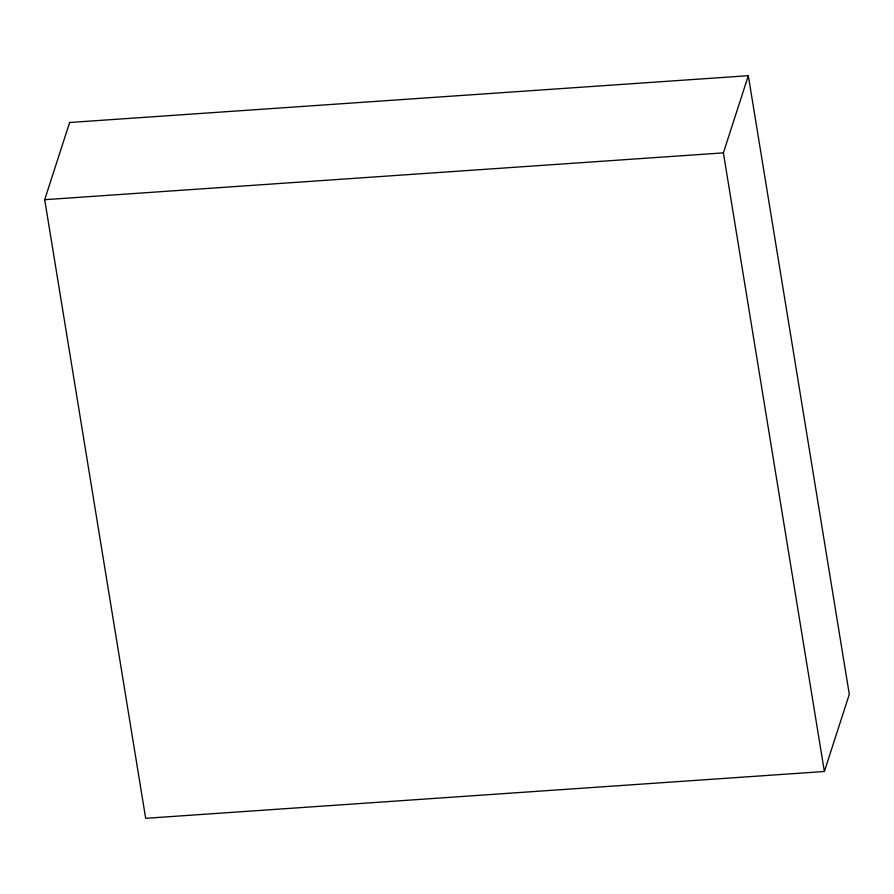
<?xml version="1.0" encoding="UTF-8"?>
<svg xmlns="http://www.w3.org/2000/svg" width="894" height="894" viewBox="0 0 894 894"><rect width="100%" height="100%" fill="white"/><g stroke="black" fill="none" stroke-linecap="round" stroke-linejoin="round"><path stroke-width="1.34" d="M44.7 199.686L69.631 122.5L748.323 75.688L849.3 694.314L824.369 771.5L145.677 818.312L44.7 199.686L723.391 152.874L748.323 75.688M723.391 152.874L824.369 771.5"/></g></svg>
